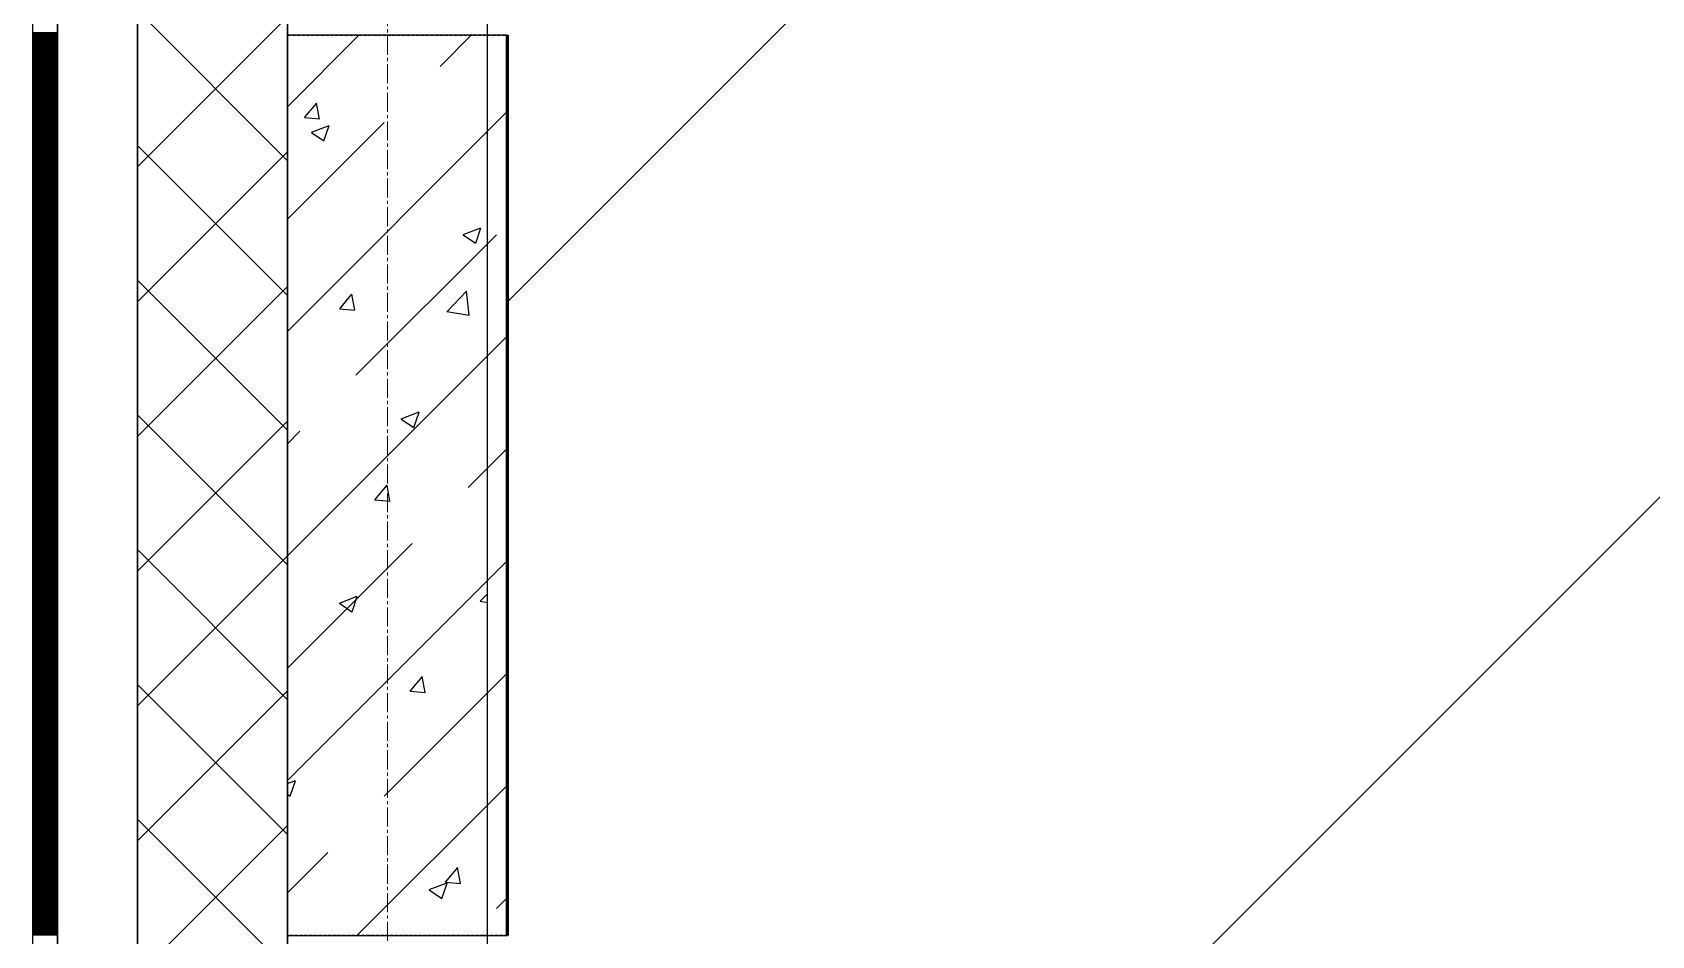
# Model space of a CAD drawing. Header units: millimetres. Extents: x 538266 to 1167394, y 114608 to 637157.
# Drawn here: x 1046079 to 1047697, y 546169 to 547072 of the extents above; entities that cross this region are included whole.
import ezdxf

# ---------------------------------------------------------------- set-up
doc = ezdxf.new("R2010")
doc.units = ezdxf.units.MM
for name, pattern in [('CENTER2', [28.575, 19.05, -3.175, 3.175, -3.175]), ('DASHED', [19.05, 12.7, -6.35]), ('HIDDEN2', [4.7625, 3.175, -1.5875])]:
    doc.linetypes.add(name, pattern=pattern)
for name, color, linetype, lineweight in [('0) шт стен 3 эт', 150, 'Continuous', 60), ('АР_Колонны', 70, 'Continuous', 30), ('АР_Стены ЖБ', 7, 'Continuous', 35), ('АР_Стены ПЕНОблок', 52, 'Continuous', 20), ('АР_Тонкая', 254, 'Continuous', 5), ('АР_Утеплитель', 31, 'Continuous', 0), ('АР_Штриховка', 8, 'Continuous', 0)]:
    doc.layers.add(name, color=color, linetype=linetype, lineweight=lineweight)
doc.layers.add('АР_Делит', color=120, linetype='Continuous', lineweight=0, plot=False)
doc.layers.add('РД_Оси_100', color=7, linetype='Continuous', lineweight=0, true_color=0x525252)
doc.layers.add('ФВ-5', color=7, linetype='Continuous')

# ---------------------------------------------------------------- blocks, each defined once
blk = doc.blocks.new('СОШ_2200_АР_ОСИ_М100_28.05.24')
at = {"layer": 'АР_Делит', "color": 251, "linetype": 'DASHED', "true_color": 0x636466}
blk.add_lwpolyline([(114955, 135155), (114955, -355), (93595.036, -355), (93595.036, 13855), (94145, 13855), (94145, 68320), (66055, 68320), (66055, 13857.73), (83455, 13857.73), (83455, -355), (45245, -355), (45245, 13145), (44695, 13145), (44695, 26755), (45245, 26755), (45245, 68320), (20455, 68320), (20455, 26755), (27955, 26755), (27955, 13145), (-355, 13145), (-355, 100855)], dxfattribs=at)
at = {"layer": 'РД_Оси_100', "color": 251, "linetype": 'CENTER2', "true_color": 0x636466}
blk.add_line((0, -6155), (0, 139938.679), dxfattribs=at)
blk = doc.blocks.new('3_этаж1')
at = {"layer": 'АР_Колонны', "color": 18, "linetype": 'HIDDEN2', "lineweight": 25, "true_color": 0x000000}
for p, q in [((684283.6, 547068.7), (684503.6, 547068.7)), ((684283.6, 546168.7), (684283.6, 547068.7)), ((684503.6, 547068.7), (684503.6, 546168.7)), ((684503.6, 546168.7), (684283.6, 546168.7))]:
    blk.add_line(p, q, dxfattribs=at)
at = {"layer": 'АР_Колонны', "color": 18, "linetype": 'Continuous', "lineweight": 25, "true_color": 0x000000}
for p, q in [((684503.6, 547068.7), (684283.6, 547068.7)), ((684283.6, 547068.7), (684283.6, 546168.7)), ((684503.6, 547068.7), (684283.6, 547068.7)), ((684283.6, 547068.7), (684283.6, 546168.7)), ((684503.6, 546168.7), (684503.6, 547068.7)), ((684503.6, 546168.7), (684503.6, 547068.7)), ((684283.6, 546168.7), (684503.6, 546168.7)), ((684283.6, 546168.7), (684503.6, 546168.7))]:
    blk.add_line(p, q, dxfattribs=at)
at = {"layer": 'АР_Стены ЖБ', "color": 18, "linetype": 'Continuous', "lineweight": 25, "true_color": 0x000000}
for p, q in [((684503.6, 547068.7), (684283.6, 547068.7)), ((684283.6, 547068.7), (684283.6, 546168.7)), ((684503.6, 546168.7), (684503.6, 547068.7)), ((684283.6, 546168.7), (684503.6, 546168.7))]:
    blk.add_line(p, q, dxfattribs=at)
at = {"layer": 'АР_Стены ПЕНОблок', "color": 18, "linetype": 'Continuous', "lineweight": 25, "true_color": 0x000000}
for p, q in [((684283.6, 587568.7), (684283.6, 511368.7)), ((684483.6, 511368.7), (684483.6, 587568.7))]:
    blk.add_line(p, q, dxfattribs=at)
at = {"layer": 'АР_Тонкая', "color": 18, "linetype": 'Continuous', "lineweight": 25, "true_color": 0x000000}
for p, q in [((684028.6, 587568.7), (684028.6, 511368.7)), ((684053.6, 587568.7), (684053.6, 511368.7)), ((684053.6, 511368.7), (684053.6, 587568.7)), ((684133.6, 511368.7), (684133.6, 587568.7))]:
    blk.add_line(p, q, dxfattribs=at)
at = {"layer": 'АР_Утеплитель', "color": 18, "linetype": 'Continuous', "lineweight": 25, "true_color": 0x000000}
for p, q in [((684133.6, 587568.7), (684133.6, 511368.7)), ((684283.6, 511368.7), (684283.6, 587568.7))]:
    blk.add_line(p, q, dxfattribs=at)
at = {"layer": 'АР_Штриховка', "color": 18, "linetype": 'Continuous', "lineweight": 25, "true_color": 0x000000}
for p, q in [((684283.6, 546943.4), (684133.6, 547093.4)), ((684133.6, 546937.1), (684283.6, 547087.1)), ((684028.6, 547071.5), (684053.6, 547071.5)), ((684028.6, 547070.5), (684053.6, 547070.5)), ((684028.6, 547069.5), (684053.6, 547069.5)), ((684028.6, 547068.5), (684053.6, 547068.5)), ((684028.6, 547067.5), (684053.6, 547067.5)), ((684028.6, 547066.5), (684053.6, 547066.5)), ((684028.6, 547065.5), (684053.6, 547065.5)), ((684028.6, 547064.5), (684053.6, 547064.5)), ((684028.6, 547063.5), (684053.6, 547063.5)), ((684028.6, 547062.5), (684053.6, 547062.5)), ((684028.6, 547061.5), (684053.6, 547061.5)), ((684028.6, 547060.5), (684053.6, 547060.5)), ((684283.6, 546997.3), (684355, 547068.7)), ((684436.2, 547037.7), (684467.3, 547068.7)), ((684028.6, 547059.5), (684053.6, 547059.5)), ((684028.6, 547058.5), (684053.6, 547058.5)), ((684028.6, 547057.5), (684053.6, 547057.5)), ((684028.6, 547056.5), (684053.6, 547056.5)), ((684028.6, 547055.5), (684053.6, 547055.5)), ((684028.6, 547054.5), (684053.6, 547054.5)), ((684028.6, 547053.5), (684053.6, 547053.5)), ((684028.6, 547052.5), (684053.6, 547052.5)), ((684028.6, 547051.5), (684053.6, 547051.5)), ((684028.6, 547050.5), (684053.6, 547050.5)), ((684028.6, 547049.5), (684053.6, 547049.5)), ((684028.6, 547048.5), (684053.6, 547048.5)), ((684028.6, 547047.5), (684053.6, 547047.5)), ((684028.6, 547046.5), (684053.6, 547046.5)), ((684028.6, 547045.5), (684053.6, 547045.5)), ((684028.6, 547044.5), (684053.6, 547044.5)), ((684028.6, 547043.5), (684053.6, 547043.5)), ((684028.6, 547042.5), (684053.6, 547042.5)), ((684028.6, 547041.5), (684053.6, 547041.5)), ((684028.6, 547040.5), (684053.6, 547040.5)), ((684028.6, 547039.5), (684053.6, 547039.5)), ((684028.6, 547038.5), (684053.6, 547038.5)), ((684028.6, 547037.5), (684053.6, 547037.5)), ((684028.6, 547036.5), (684053.6, 547036.5)), ((684028.6, 547035.5), (684053.6, 547035.5)), ((684028.6, 547034.5), (684053.6, 547034.5)), ((684028.6, 547033.5), (684053.6, 547033.5)), ((684028.6, 547032.5), (684053.6, 547032.5)), ((684028.6, 547031.5), (684053.6, 547031.5)), ((684028.6, 547030.5), (684053.6, 547030.5)), ((684028.6, 547029.5), (684053.6, 547029.5)), ((684028.6, 547028.5), (684053.6, 547028.5)), ((684028.6, 547027.5), (684053.6, 547027.5)), ((684028.6, 547026.5), (684053.6, 547026.5)), ((684028.6, 547025.5), (684053.6, 547025.5)), ((684028.6, 547024.5), (684053.6, 547024.5)), ((684028.6, 547023.5), (684053.6, 547023.5)), ((684028.6, 547022.5), (684053.6, 547022.5)), ((684028.6, 547021.5), (684053.6, 547021.5)), ((684028.6, 547020.5), (684053.6, 547020.5)), ((684028.6, 547019.5), (684053.6, 547019.5)), ((684028.6, 547018.5), (684053.6, 547018.5)), ((684028.6, 547017.5), (684053.6, 547017.5)), ((684028.6, 547016.5), (684053.6, 547016.5)), ((684028.6, 547015.5), (684053.6, 547015.5)), ((684028.6, 547014.5), (684053.6, 547014.5)), ((684028.6, 547013.5), (684053.6, 547013.5)), ((684028.6, 547012.5), (684053.6, 547012.5)), ((684028.6, 547011.5), (684053.6, 547011.5)), ((684028.6, 547010.5), (684053.6, 547010.5)), ((684028.6, 547009.5), (684053.6, 547009.5)), ((684028.6, 547008.5), (684053.6, 547008.5)), ((684028.6, 547007.5), (684053.6, 547007.5)), ((684028.6, 547006.5), (684053.6, 547006.5)), ((684028.6, 547005.5), (684053.6, 547005.5)), ((684028.6, 547004.5), (684053.6, 547004.5)), ((684028.6, 547003.5), (684053.6, 547003.5)), ((684028.6, 547002.5), (684053.6, 547002.5)), ((684028.6, 547001.5), (684053.6, 547001.5)), ((684028.6, 547000.5), (684053.6, 547000.5)), ((684028.6, 546999.5), (684053.6, 546999.5)), ((684028.6, 546998.5), (684053.6, 546998.5)), ((684028.6, 546997.5), (684053.6, 546997.5)), ((684028.6, 546996.5), (684053.6, 546996.5)), ((684300.5, 546986.4), (684312.8, 547001)), ((684315.5, 546985), (684312.6, 547001)), ((684028.6, 546995.5), (684053.6, 546995.5)), ((684028.6, 546994.5), (684053.6, 546994.5)), ((684028.6, 546993.5), (684053.6, 546993.5)), ((684028.6, 546992.5), (684053.6, 546992.5)), ((684028.6, 546991.5), (684053.6, 546991.5)), ((684028.6, 546990.5), (684053.6, 546990.5)), ((684028.6, 546989.5), (684053.6, 546989.5)), ((684028.6, 546988.5), (684053.6, 546988.5)), ((684028.6, 546987.5), (684053.6, 546987.5)), ((684028.6, 546986.5), (684053.6, 546986.5)), ((684028.6, 546985.5), (684053.6, 546985.5)), ((684028.6, 546984.5), (684053.6, 546984.5)), ((684028.6, 546983.5), (684053.6, 546983.5)), ((684028.6, 546982.5), (684053.6, 546982.5)), ((684028.6, 546981.5), (684053.6, 546981.5)), ((684028.6, 546980.5), (684053.6, 546980.5)), ((684028.6, 546979.5), (684053.6, 546979.5)), ((684283.6, 546772.8), (684503.6, 546992.8)), ((684283.6, 546885), (684380.1, 546981.5)), ((684300.5, 546986.4), (684315.7, 546985.1)), ((684028.6, 546978.5), (684053.6, 546978.5)), ((684028.6, 546977.5), (684053.6, 546977.5)), ((684028.6, 546976.5), (684053.6, 546976.5)), ((684028.6, 546975.5), (684053.6, 546975.5)), ((684028.6, 546974.5), (684053.6, 546974.5)), ((684028.6, 546973.5), (684053.6, 546973.5)), ((684028.6, 546972.5), (684053.6, 546972.5)), ((684028.6, 546971.5), (684053.6, 546971.5)), ((684028.6, 546970.5), (684053.6, 546970.5)), ((684028.6, 546969.5), (684053.6, 546969.5)), ((684028.6, 546968.5), (684053.6, 546968.5)), ((684028.6, 546967.5), (684053.6, 546967.5)), ((684028.6, 546966.5), (684053.6, 546966.5)), ((684028.6, 546965.5), (684053.6, 546965.5)), ((684028.6, 546964.5), (684053.6, 546964.5)), ((684028.6, 546963.5), (684053.6, 546963.5)), ((684307.5, 546971.6), (684320.1, 546963.1)), ((684307.6, 546971.8), (684325.4, 546978.6)), ((684320.1, 546963.1), (684325.3, 546978.4)), ((684482.7, 546970.5), (684483.6, 546971.5)), ((684482.7, 546970.5), (684483.6, 546970.4)), ((684028.6, 546962.5), (684053.6, 546962.5)), ((684028.6, 546961.5), (684053.6, 546961.5)), ((684028.6, 546960.5), (684053.6, 546960.5)), ((684028.6, 546959.5), (684053.6, 546959.5)), ((684028.6, 546958.5), (684053.6, 546958.5)), ((684028.6, 546957.5), (684053.6, 546957.5)), ((684028.6, 546956.5), (684053.6, 546956.5)), ((684028.6, 546955.5), (684053.6, 546955.5)), ((684028.6, 546954.5), (684053.6, 546954.5)), ((684028.6, 546953.5), (684053.6, 546953.5)), ((684028.6, 546952.5), (684053.6, 546952.5)), ((684028.6, 546951.5), (684053.6, 546951.5)), ((684028.6, 546950.5), (684053.6, 546950.5)), ((684028.6, 546949.5), (684053.6, 546949.5)), ((684028.6, 546948.5), (684053.6, 546948.5)), ((684028.6, 546947.5), (684053.6, 546947.5)), ((684283.6, 546808.7), (684133.6, 546958.7)), ((684133.6, 546802.4), (684283.6, 546952.4)), ((684028.6, 546946.5), (684053.6, 546946.5)), ((684028.6, 546945.5), (684053.6, 546945.5)), ((684028.6, 546944.5), (684053.6, 546944.5)), ((684028.6, 546943.5), (684053.6, 546943.5)), ((684028.6, 546942.5), (684053.6, 546942.5)), ((684028.6, 546941.5), (684053.6, 546941.5)), ((684028.6, 546940.5), (684053.6, 546940.5)), ((684028.6, 546939.5), (684053.6, 546939.5)), ((684028.6, 546938.5), (684053.6, 546938.5)), ((684028.6, 546937.5), (684053.6, 546937.5)), ((684028.6, 546936.5), (684053.6, 546936.5)), ((684028.6, 546935.5), (684053.6, 546935.5)), ((684028.6, 546934.5), (684053.6, 546934.5)), ((684028.6, 546933.5), (684053.6, 546933.5)), ((684028.6, 546932.5), (684053.6, 546932.5)), ((684028.6, 546931.5), (684053.6, 546931.5)), ((684028.6, 546930.5), (684053.6, 546930.5)), ((684028.6, 546929.5), (684053.6, 546929.5)), ((684028.6, 546928.5), (684053.6, 546928.5)), ((684028.6, 546927.5), (684053.6, 546927.5)), ((684028.6, 546926.5), (684053.6, 546926.5)), ((684028.6, 546925.5), (684053.6, 546925.5)), ((684028.6, 546924.5), (684053.6, 546924.5)), ((684028.6, 546923.5), (684053.6, 546923.5)), ((684028.6, 546922.5), (684053.6, 546922.5)), ((684028.6, 546921.5), (684053.6, 546921.5)), ((684028.6, 546920.5), (684053.6, 546920.5)), ((684028.6, 546919.5), (684053.6, 546919.5)), ((684028.6, 546918.5), (684053.6, 546918.5)), ((684028.6, 546917.5), (684053.6, 546917.5)), ((684028.6, 546916.5), (684053.6, 546916.5)), ((684028.6, 546915.5), (684053.6, 546915.5)), ((684028.6, 546914.5), (684053.6, 546914.5)), ((684028.6, 546913.5), (684053.6, 546913.5)), ((684028.6, 546912.5), (684053.6, 546912.5)), ((684028.6, 546911.5), (684053.6, 546911.5)), ((684028.6, 546910.5), (684053.6, 546910.5)), ((684028.6, 546909.5), (684053.6, 546909.5)), ((684028.6, 546908.5), (684053.6, 546908.5)), ((684028.6, 546907.5), (684053.6, 546907.5)), ((684028.6, 546906.5), (684053.6, 546906.5)), ((684028.6, 546905.5), (684053.6, 546905.5)), ((684028.6, 546904.5), (684053.6, 546904.5)), ((684028.6, 546903.5), (684053.6, 546903.5)), ((684028.6, 546902.5), (684053.6, 546902.5)), ((684028.6, 546901.5), (684053.6, 546901.5)), ((684028.6, 546900.5), (684053.6, 546900.5)), ((684028.6, 546899.5), (684053.6, 546899.5)), ((684028.6, 546898.5), (684053.6, 546898.5)), ((684028.6, 546897.5), (684053.6, 546897.5)), ((684028.6, 546896.5), (684053.6, 546896.5)), ((684028.6, 546895.5), (684053.6, 546895.5)), ((684028.6, 546894.5), (684053.6, 546894.5)), ((684028.6, 546893.5), (684053.6, 546893.5)), ((684028.6, 546892.5), (684053.6, 546892.5)), ((684028.6, 546891.5), (684053.6, 546891.5)), ((684028.6, 546890.5), (684053.6, 546890.5)), ((684028.6, 546889.5), (684053.6, 546889.5)), ((684028.6, 546888.5), (684053.6, 546888.5)), ((684028.6, 546887.5), (684053.6, 546887.5)), ((684028.6, 546886.5), (684053.6, 546886.5)), ((684028.6, 546885.5), (684053.6, 546885.5)), ((684028.6, 546884.5), (684053.6, 546884.5)), ((684028.6, 546883.5), (684053.6, 546883.5)), ((684028.6, 546882.5), (684053.6, 546882.5)), ((684028.6, 546881.5), (684053.6, 546881.5)), ((684028.6, 546880.5), (684053.6, 546880.5)), ((684028.6, 546879.5), (684053.6, 546879.5)), ((684028.6, 546878.5), (684053.6, 546878.5)), ((684028.6, 546877.5), (684053.6, 546877.5)), ((684028.6, 546876.5), (684053.6, 546876.5)), ((684028.6, 546875.5), (684053.6, 546875.5)), ((684028.6, 546874.5), (684053.6, 546874.5)), ((684028.6, 546873.5), (684053.6, 546873.5)), ((684028.6, 546872.5), (684053.6, 546872.5)), ((684028.6, 546871.5), (684053.6, 546871.5)), ((684028.6, 546870.5), (684053.6, 546870.5)), ((684028.6, 546869.5), (684053.6, 546869.5)), ((684028.6, 546868.5), (684053.6, 546868.5)), ((684028.6, 546867.5), (684053.6, 546867.5)), ((684028.6, 546866.5), (684053.6, 546866.5)), ((684352, 546729), (684492.4, 546869.3)), ((684459.1, 546869.3), (684471.7, 546860.8)), ((684459.2, 546869.5), (684477, 546876.4)), ((684471.8, 546860.8), (684476.9, 546876.2)), ((684028.6, 546865.5), (684053.6, 546865.5)), ((684028.6, 546864.5), (684053.6, 546864.5)), ((684028.6, 546863.5), (684053.6, 546863.5)), ((684028.6, 546862.5), (684053.6, 546862.5)), ((684028.6, 546861.5), (684053.6, 546861.5)), ((684028.6, 546860.5), (684053.6, 546860.5)), ((684028.6, 546859.5), (684053.6, 546859.5)), ((684028.6, 546858.5), (684053.6, 546858.5)), ((684028.6, 546857.5), (684053.6, 546857.5)), ((684028.6, 546856.5), (684053.6, 546856.5)), ((684028.6, 546855.5), (684053.6, 546855.5)), ((684028.6, 546854.5), (684053.6, 546854.5)), ((684028.6, 546853.5), (684053.6, 546853.5)), ((684028.6, 546852.5), (684053.6, 546852.5)), ((684028.6, 546851.5), (684053.6, 546851.5)), ((684028.6, 546850.5), (684053.6, 546850.5)), ((684028.6, 546849.5), (684053.6, 546849.5)), ((684028.6, 546848.5), (684053.6, 546848.5)), ((684028.6, 546847.5), (684053.6, 546847.5)), ((684028.6, 546846.5), (684053.6, 546846.5)), ((684028.6, 546845.5), (684053.6, 546845.5)), ((684028.6, 546844.5), (684053.6, 546844.5)), ((684028.6, 546843.5), (684053.6, 546843.5)), ((684028.6, 546842.5), (684053.6, 546842.5)), ((684028.6, 546841.5), (684053.6, 546841.5)), ((684028.6, 546840.5), (684053.6, 546840.5)), ((684028.6, 546839.5), (684053.6, 546839.5)), ((684028.6, 546838.5), (684053.6, 546838.5)), ((684028.6, 546837.5), (684053.6, 546837.5)), ((684028.6, 546836.5), (684053.6, 546836.5)), ((684028.6, 546835.5), (684053.6, 546835.5)), ((684028.6, 546834.5), (684053.6, 546834.5)), ((684028.6, 546833.5), (684053.6, 546833.5)), ((684028.6, 546832.5), (684053.6, 546832.5)), ((684028.6, 546831.5), (684053.6, 546831.5)), ((684028.6, 546830.5), (684053.6, 546830.5)), ((684028.6, 546829.5), (684053.6, 546829.5)), ((684028.6, 546828.5), (684053.6, 546828.5)), ((684028.6, 546827.5), (684053.6, 546827.5)), ((684028.6, 546826.5), (684053.6, 546826.5)), ((684028.6, 546825.5), (684053.6, 546825.5)), ((684028.6, 546824.5), (684053.6, 546824.5)), ((684028.6, 546823.5), (684053.6, 546823.5)), ((684028.6, 546822.5), (684053.6, 546822.5)), ((684028.6, 546821.5), (684053.6, 546821.5)), ((684028.6, 546820.5), (684053.6, 546820.5)), ((684028.6, 546819.5), (684053.6, 546819.5)), ((684028.6, 546818.5), (684053.6, 546818.5)), ((684028.6, 546817.5), (684053.6, 546817.5)), ((684283.6, 546674), (684133.6, 546824)), ((684133.6, 546667.7), (684283.6, 546817.7)), ((684028.6, 546816.5), (684053.6, 546816.5)), ((684028.6, 546815.5), (684053.6, 546815.5)), ((684028.6, 546814.5), (684053.6, 546814.5)), ((684028.6, 546813.5), (684053.6, 546813.5)), ((684028.6, 546812.5), (684053.6, 546812.5)), ((684028.6, 546811.5), (684053.6, 546811.5)), ((684028.6, 546810.5), (684053.6, 546810.5)), ((684028.6, 546809.5), (684053.6, 546809.5)), ((684028.6, 546808.5), (684053.6, 546808.5)), ((684028.6, 546807.5), (684053.6, 546807.5)), ((684028.6, 546806.5), (684053.6, 546806.5)), ((684028.6, 546805.5), (684053.6, 546805.5)), ((684028.6, 546804.5), (684053.6, 546804.5)), ((684028.6, 546803.5), (684053.6, 546803.5)), ((684028.6, 546802.5), (684053.6, 546802.5)), ((684028.6, 546801.5), (684053.6, 546801.5)), ((684335.8, 546795.4), (684348, 546810)), ((684350.8, 546794), (684347.9, 546809.9)), ((684442.8, 546792.4), (684462.6, 546813)), ((684465.3, 546788.9), (684462.5, 546813)), ((684028.6, 546800.5), (684053.6, 546800.5)), ((684028.6, 546799.5), (684053.6, 546799.5)), ((684028.6, 546798.5), (684053.6, 546798.5)), ((684028.6, 546797.5), (684053.6, 546797.5)), ((684028.6, 546796.5), (684053.6, 546796.5)), ((684028.6, 546795.5), (684053.6, 546795.5)), ((684028.6, 546794.5), (684053.6, 546794.5)), ((684028.6, 546793.5), (684053.6, 546793.5)), ((684028.6, 546792.5), (684053.6, 546792.5)), ((684028.6, 546791.5), (684053.6, 546791.5)), ((684028.6, 546790.5), (684053.6, 546790.5)), ((684028.6, 546789.5), (684053.6, 546789.5)), ((684028.6, 546788.5), (684053.6, 546788.5)), ((684028.6, 546787.5), (684053.6, 546787.5)), ((684028.6, 546786.5), (684053.6, 546786.5)), ((684028.6, 546785.5), (684053.6, 546785.5)), ((684335.8, 546795.3), (684351, 546794)), ((684442.8, 546792.5), (684465.3, 546789)), ((684028.6, 546784.5), (684053.6, 546784.5)), ((684028.6, 546783.5), (684053.6, 546783.5)), ((684028.6, 546782.5), (684053.6, 546782.5)), ((684028.6, 546781.5), (684053.6, 546781.5)), ((684028.6, 546780.5), (684053.6, 546780.5)), ((684028.6, 546779.5), (684053.6, 546779.5)), ((684028.6, 546778.5), (684053.6, 546778.5)), ((684028.6, 546777.5), (684053.6, 546777.5)), ((684028.6, 546776.5), (684053.6, 546776.5)), ((684028.6, 546775.5), (684053.6, 546775.5)), ((684028.6, 546774.5), (684053.6, 546774.5)), ((684028.6, 546773.5), (684053.6, 546773.5)), ((684028.6, 546772.5), (684053.6, 546772.5)), ((684028.6, 546771.5), (684053.6, 546771.5)), ((684028.6, 546770.5), (684053.6, 546770.5)), ((684028.6, 546769.5), (684053.6, 546769.5)), ((684028.6, 546768.5), (684053.6, 546768.5)), ((684028.6, 546767.5), (684053.6, 546767.5)), ((684028.6, 546766.5), (684053.6, 546766.5)), ((684028.6, 546765.5), (684053.6, 546765.5)), ((684028.6, 546764.5), (684053.6, 546764.5)), ((684028.6, 546763.5), (684053.6, 546763.5)), ((684028.6, 546762.5), (684053.6, 546762.5)), ((684028.6, 546761.5), (684053.6, 546761.5)), ((684028.6, 546760.5), (684053.6, 546760.5)), ((684028.6, 546759.5), (684053.6, 546759.5)), ((684028.6, 546758.5), (684053.6, 546758.5)), ((684028.6, 546757.5), (684053.6, 546757.5)), ((684028.6, 546756.5), (684053.6, 546756.5)), ((684028.6, 546755.5), (684053.6, 546755.5)), ((684028.6, 546754.5), (684053.6, 546754.5)), ((684028.6, 546753.5), (684053.6, 546753.5)), ((684283.6, 546548.3), (684503.6, 546768.3)), ((684028.6, 546752.5), (684053.6, 546752.5)), ((684028.6, 546751.5), (684053.6, 546751.5)), ((684028.6, 546750.5), (684053.6, 546750.5)), ((684028.6, 546749.5), (684053.6, 546749.5)), ((684028.6, 546748.5), (684053.6, 546748.5)), ((684028.6, 546747.5), (684053.6, 546747.5)), ((684028.6, 546746.5), (684053.6, 546746.5)), ((684028.6, 546745.5), (684053.6, 546745.5)), ((684028.6, 546744.5), (684053.6, 546744.5)), ((684028.6, 546743.5), (684053.6, 546743.5)), ((684028.6, 546742.5), (684053.6, 546742.5)), ((684028.6, 546741.5), (684053.6, 546741.5)), ((684028.6, 546740.5), (684053.6, 546740.5)), ((684028.6, 546739.5), (684053.6, 546739.5)), ((684028.6, 546738.5), (684053.6, 546738.5)), ((684028.6, 546737.5), (684053.6, 546737.5)), ((684028.6, 546736.5), (684053.6, 546736.5)), ((684028.6, 546735.5), (684053.6, 546735.5)), ((684028.6, 546734.5), (684053.6, 546734.5)), ((684028.6, 546733.5), (684053.6, 546733.5)), ((684028.6, 546732.5), (684053.6, 546732.5)), ((684028.6, 546731.5), (684053.6, 546731.5)), ((684028.6, 546730.5), (684053.6, 546730.5)), ((684028.6, 546729.5), (684053.6, 546729.5)), ((684028.6, 546728.5), (684053.6, 546728.5)), ((684028.6, 546727.5), (684053.6, 546727.5)), ((684028.6, 546726.5), (684053.6, 546726.5)), ((684028.6, 546725.5), (684053.6, 546725.5)), ((684028.6, 546724.5), (684053.6, 546724.5)), ((684028.6, 546723.5), (684053.6, 546723.5)), ((684028.6, 546722.5), (684053.6, 546722.5)), ((684028.6, 546721.5), (684053.6, 546721.5)), ((684028.6, 546720.5), (684053.6, 546720.5)), ((684028.6, 546719.5), (684053.6, 546719.5)), ((684028.6, 546718.5), (684053.6, 546718.5)), ((684028.6, 546717.5), (684053.6, 546717.5)), ((684028.6, 546716.5), (684053.6, 546716.5)), ((684028.6, 546715.5), (684053.6, 546715.5)), ((684028.6, 546714.5), (684053.6, 546714.5)), ((684028.6, 546713.5), (684053.6, 546713.5)), ((684028.6, 546712.5), (684053.6, 546712.5)), ((684028.6, 546711.5), (684053.6, 546711.5)), ((684028.6, 546710.5), (684053.6, 546710.5)), ((684028.6, 546709.5), (684053.6, 546709.5)), ((684028.6, 546708.5), (684053.6, 546708.5)), ((684028.6, 546707.5), (684053.6, 546707.5)), ((684028.6, 546706.5), (684053.6, 546706.5)), ((684028.6, 546705.5), (684053.6, 546705.5)), ((684028.6, 546704.5), (684053.6, 546704.5)), ((684028.6, 546703.5), (684053.6, 546703.5)), ((684028.6, 546702.5), (684053.6, 546702.5)), ((684028.6, 546701.5), (684053.6, 546701.5)), ((684028.6, 546700.5), (684053.6, 546700.5)), ((684028.6, 546699.5), (684053.6, 546699.5)), ((684028.6, 546698.5), (684053.6, 546698.5)), ((684028.6, 546697.5), (684053.6, 546697.5)), ((684028.6, 546696.5), (684053.6, 546696.5)), ((684028.6, 546695.5), (684053.6, 546695.5)), ((684028.6, 546694.5), (684053.6, 546694.5)), ((684028.6, 546693.5), (684053.6, 546693.5)), ((684028.6, 546692.5), (684053.6, 546692.5)), ((684028.6, 546691.5), (684053.6, 546691.5)), ((684028.6, 546690.5), (684053.6, 546690.5)), ((684028.6, 546689.5), (684053.6, 546689.5)), ((684028.6, 546688.5), (684053.6, 546688.5)), ((684283.6, 546539.3), (684133.6, 546689.3)), ((684397.4, 546685.3), (684415.2, 546692.2)), ((684410, 546676.6), (684415.1, 546692)), ((684028.6, 546687.5), (684053.6, 546687.5)), ((684028.6, 546686.5), (684053.6, 546686.5)), ((684028.6, 546685.5), (684053.6, 546685.5)), ((684028.6, 546684.5), (684053.6, 546684.5)), ((684028.6, 546683.5), (684053.6, 546683.5)), ((684028.6, 546682.5), (684053.6, 546682.5)), ((684028.6, 546681.5), (684053.6, 546681.5)), ((684028.6, 546680.5), (684053.6, 546680.5)), ((684028.6, 546679.5), (684053.6, 546679.5)), ((684028.6, 546678.5), (684053.6, 546678.5)), ((684028.6, 546677.5), (684053.6, 546677.5)), ((684028.6, 546676.5), (684053.6, 546676.5)), ((684028.6, 546675.5), (684053.6, 546675.5)), ((684028.6, 546674.5), (684053.6, 546674.5)), ((684028.6, 546673.5), (684053.6, 546673.5)), ((684028.6, 546672.5), (684053.6, 546672.5)), ((684133.6, 546533), (684283.6, 546683)), ((684283.6, 546660.5), (684295.9, 546672.9)), ((684397.3, 546685.1), (684409.9, 546676.6)), ((684028.6, 546671.5), (684053.6, 546671.5)), ((684028.6, 546670.5), (684053.6, 546670.5)), ((684028.6, 546669.5), (684053.6, 546669.5)), ((684028.6, 546668.5), (684053.6, 546668.5)), ((684028.6, 546667.5), (684053.6, 546667.5)), ((684028.6, 546666.5), (684053.6, 546666.5)), ((684028.6, 546665.5), (684053.6, 546665.5)), ((684028.6, 546664.5), (684053.6, 546664.5)), ((684028.6, 546663.5), (684053.6, 546663.5)), ((684028.6, 546662.5), (684053.6, 546662.5)), ((684028.6, 546661.5), (684053.6, 546661.5)), ((684028.6, 546660.5), (684053.6, 546660.5)), ((684028.6, 546659.5), (684053.6, 546659.5)), ((684028.6, 546658.5), (684053.6, 546658.5)), ((684028.6, 546657.5), (684053.6, 546657.5)), ((684028.6, 546656.5), (684053.6, 546656.5)), ((684464.3, 546616.7), (684503.6, 546656)), ((684028.6, 546655.5), (684053.6, 546655.5)), ((684028.6, 546654.5), (684053.6, 546654.5)), ((684028.6, 546653.5), (684053.6, 546653.5)), ((684028.6, 546652.5), (684053.6, 546652.5)), ((684028.6, 546651.5), (684053.6, 546651.5)), ((684028.6, 546650.5), (684053.6, 546650.5)), ((684028.6, 546649.5), (684053.6, 546649.5)), ((684028.6, 546648.5), (684053.6, 546648.5)), ((684028.6, 546647.5), (684053.6, 546647.5)), ((684028.6, 546646.5), (684053.6, 546646.5)), ((684028.6, 546645.5), (684053.6, 546645.5)), ((684028.6, 546644.5), (684053.6, 546644.5)), ((684028.6, 546643.5), (684053.6, 546643.5)), ((684028.6, 546642.5), (684053.6, 546642.5)), ((684028.6, 546641.5), (684053.6, 546641.5)), ((684028.6, 546640.5), (684053.6, 546640.5)), ((684028.6, 546639.5), (684053.6, 546639.5)), ((684028.6, 546638.5), (684053.6, 546638.5)), ((684028.6, 546637.5), (684053.6, 546637.5)), ((684028.6, 546636.5), (684053.6, 546636.5)), ((684028.6, 546635.5), (684053.6, 546635.5)), ((684028.6, 546634.5), (684053.6, 546634.5)), ((684028.6, 546633.5), (684053.6, 546633.5)), ((684028.6, 546632.5), (684053.6, 546632.5)), ((684028.6, 546631.5), (684053.6, 546631.5)), ((684028.6, 546630.5), (684053.6, 546630.5)), ((684028.6, 546629.5), (684053.6, 546629.5)), ((684028.6, 546628.5), (684053.6, 546628.5)), ((684028.6, 546627.5), (684053.6, 546627.5)), ((684028.6, 546626.5), (684053.6, 546626.5)), ((684028.6, 546625.5), (684053.6, 546625.5)), ((684028.6, 546624.5), (684053.6, 546624.5)), ((684028.6, 546623.5), (684053.6, 546623.5)), ((684028.6, 546622.5), (684053.6, 546622.5)), ((684028.6, 546621.5), (684053.6, 546621.5)), ((684028.6, 546620.5), (684053.6, 546620.5)), ((684028.6, 546619.5), (684053.6, 546619.5)), ((684028.6, 546618.5), (684053.6, 546618.5)), ((684028.6, 546617.5), (684053.6, 546617.5)), ((684028.6, 546616.5), (684053.6, 546616.5)), ((684028.6, 546615.5), (684053.6, 546615.5)), ((684028.6, 546614.5), (684053.6, 546614.5)), ((684028.6, 546613.5), (684053.6, 546613.5)), ((684028.6, 546612.5), (684053.6, 546612.5)), ((684028.6, 546611.5), (684053.6, 546611.5)), ((684028.6, 546610.5), (684053.6, 546610.5)), ((684028.6, 546609.5), (684053.6, 546609.5)), ((684028.6, 546608.5), (684053.6, 546608.5)), ((684028.6, 546607.5), (684053.6, 546607.5)), ((684371, 546604.3), (684383.3, 546618.9)), ((684386, 546602.9), (684383.1, 546618.9)), ((684028.6, 546606.5), (684053.6, 546606.5)), ((684028.6, 546605.5), (684053.6, 546605.5)), ((684028.6, 546604.5), (684053.6, 546604.5)), ((684028.6, 546603.5), (684053.6, 546603.5)), ((684028.6, 546602.5), (684053.6, 546602.5)), ((684028.6, 546601.5), (684053.6, 546601.5)), ((684028.6, 546600.5), (684053.6, 546600.5)), ((684028.6, 546599.5), (684053.6, 546599.5)), ((684028.6, 546598.5), (684053.6, 546598.5)), ((684028.6, 546597.5), (684053.6, 546597.5)), ((684028.6, 546596.5), (684053.6, 546596.5)), ((684028.6, 546595.5), (684053.6, 546595.5)), ((684028.6, 546594.5), (684053.6, 546594.5)), ((684028.6, 546593.5), (684053.6, 546593.5)), ((684028.6, 546592.5), (684053.6, 546592.5)), ((684028.6, 546591.5), (684053.6, 546591.5)), ((684371, 546604.3), (684386.2, 546603)), ((684028.6, 546590.5), (684053.6, 546590.5)), ((684028.6, 546589.5), (684053.6, 546589.5)), ((684028.6, 546588.5), (684053.6, 546588.5)), ((684028.6, 546587.5), (684053.6, 546587.5)), ((684028.6, 546586.5), (684053.6, 546586.5)), ((684028.6, 546585.5), (684053.6, 546585.5)), ((684028.6, 546584.5), (684053.6, 546584.5)), ((684028.6, 546583.5), (684053.6, 546583.5)), ((684028.6, 546582.5), (684053.6, 546582.5)), ((684028.6, 546581.5), (684053.6, 546581.5)), ((684028.6, 546580.5), (684053.6, 546580.5)), ((684028.6, 546579.5), (684053.6, 546579.5)), ((684028.6, 546578.5), (684053.6, 546578.5)), ((684028.6, 546577.5), (684053.6, 546577.5)), ((684028.6, 546576.5), (684053.6, 546576.5)), ((684028.6, 546575.5), (684053.6, 546575.5)), ((684028.6, 546574.5), (684053.6, 546574.5)), ((684028.6, 546573.5), (684053.6, 546573.5)), ((684028.6, 546572.5), (684053.6, 546572.5)), ((684028.6, 546571.5), (684053.6, 546571.5)), ((684028.6, 546570.5), (684053.6, 546570.5)), ((684028.6, 546569.5), (684053.6, 546569.5)), ((684028.6, 546568.5), (684053.6, 546568.5)), ((684028.6, 546567.5), (684053.6, 546567.5)), ((684028.6, 546566.5), (684053.6, 546566.5)), ((684028.6, 546565.5), (684053.6, 546565.5)), ((684028.6, 546564.5), (684053.6, 546564.5)), ((684028.6, 546563.5), (684053.6, 546563.5)), ((684028.6, 546562.5), (684053.6, 546562.5)), ((684028.6, 546561.5), (684053.6, 546561.5)), ((684028.6, 546560.5), (684053.6, 546560.5)), ((684028.6, 546559.5), (684053.6, 546559.5)), ((684028.6, 546558.5), (684053.6, 546558.5)), ((684283.6, 546436), (684408.2, 546560.6)), ((684028.6, 546557.5), (684053.6, 546557.5)), ((684028.6, 546556.5), (684053.6, 546556.5)), ((684028.6, 546555.5), (684053.6, 546555.5)), ((684028.6, 546554.5), (684053.6, 546554.5)), ((684028.6, 546553.5), (684053.6, 546553.5)), ((684028.6, 546552.5), (684053.6, 546552.5)), ((684028.6, 546551.5), (684053.6, 546551.5)), ((684028.6, 546550.5), (684053.6, 546550.5)), ((684028.6, 546549.5), (684053.6, 546549.5)), ((684028.6, 546548.5), (684053.6, 546548.5)), ((684028.6, 546547.5), (684053.6, 546547.5)), ((684028.6, 546546.5), (684053.6, 546546.5)), ((684028.6, 546545.5), (684053.6, 546545.5)), ((684028.6, 546544.5), (684053.6, 546544.5)), ((684028.6, 546543.5), (684053.6, 546543.5)), ((684028.6, 546542.5), (684053.6, 546542.5)), ((684283.6, 546404.6), (684133.6, 546554.6)), ((684133.6, 546398.3), (684283.6, 546548.3)), ((684283.6, 546323.8), (684503.6, 546543.8)), ((684028.6, 546541.5), (684053.6, 546541.5)), ((684028.6, 546540.5), (684053.6, 546540.5)), ((684028.6, 546539.5), (684053.6, 546539.5)), ((684028.6, 546538.5), (684053.6, 546538.5)), ((684028.6, 546537.5), (684053.6, 546537.5)), ((684028.6, 546536.5), (684053.6, 546536.5)), ((684028.6, 546535.5), (684053.6, 546535.5)), ((684028.6, 546534.5), (684053.6, 546534.5)), ((684028.6, 546533.5), (684053.6, 546533.5)), ((684028.6, 546532.5), (684053.6, 546532.5)), ((684028.6, 546531.5), (684053.6, 546531.5)), ((684028.6, 546530.5), (684053.6, 546530.5)), ((684028.6, 546529.5), (684053.6, 546529.5)), ((684028.6, 546528.5), (684053.6, 546528.5)), ((684028.6, 546527.5), (684053.6, 546527.5)), ((684028.6, 546526.5), (684053.6, 546526.5)), ((684028.6, 546525.5), (684053.6, 546525.5)), ((684028.6, 546524.5), (684053.6, 546524.5)), ((684028.6, 546523.5), (684053.6, 546523.5)), ((684028.6, 546522.5), (684053.6, 546522.5)), ((684028.6, 546521.5), (684053.6, 546521.5)), ((684028.6, 546520.5), (684053.6, 546520.5)), ((684028.6, 546519.5), (684053.6, 546519.5)), ((684028.6, 546518.5), (684053.6, 546518.5)), ((684028.6, 546517.5), (684053.6, 546517.5)), ((684028.6, 546516.5), (684053.6, 546516.5)), ((684028.6, 546515.5), (684053.6, 546515.5)), ((684028.6, 546514.5), (684053.6, 546514.5)), ((684028.6, 546513.5), (684053.6, 546513.5)), ((684028.6, 546512.5), (684053.6, 546512.5)), ((684028.6, 546511.5), (684053.6, 546511.5)), ((684028.6, 546510.5), (684053.6, 546510.5)), ((684476.4, 546503), (684483.6, 546510.4)), ((684028.6, 546509.5), (684053.6, 546509.5)), ((684028.6, 546508.5), (684053.6, 546508.5)), ((684028.6, 546507.5), (684053.6, 546507.5)), ((684028.6, 546506.5), (684053.6, 546506.5)), ((684028.6, 546505.5), (684053.6, 546505.5)), ((684028.6, 546504.5), (684053.6, 546504.5)), ((684028.6, 546503.5), (684053.6, 546503.5)), ((684028.6, 546502.5), (684053.6, 546502.5)), ((684028.6, 546501.5), (684053.6, 546501.5)), ((684028.6, 546500.5), (684053.6, 546500.5)), ((684028.6, 546499.5), (684053.6, 546499.5)), ((684028.6, 546498.5), (684053.6, 546498.5)), ((684028.6, 546497.5), (684053.6, 546497.5)), ((684028.6, 546496.5), (684053.6, 546496.5)), ((684028.6, 546495.5), (684053.6, 546495.5)), ((684028.6, 546494.5), (684053.6, 546494.5)), ((684335.5, 546501), (684348.1, 546492.4)), ((684335.6, 546501.2), (684353.4, 546508)), ((684348.2, 546492.4), (684353.3, 546507.8)), ((684476.4, 546503), (684483.6, 546501.9)), ((684028.6, 546493.5), (684053.6, 546493.5)), ((684028.6, 546492.5), (684053.6, 546492.5)), ((684028.6, 546491.5), (684053.6, 546491.5)), ((684028.6, 546490.5), (684053.6, 546490.5)), ((684028.6, 546489.5), (684053.6, 546489.5)), ((684028.6, 546488.5), (684053.6, 546488.5)), ((684028.6, 546487.5), (684053.6, 546487.5)), ((684028.6, 546486.5), (684053.6, 546486.5)), ((684028.6, 546485.5), (684053.6, 546485.5)), ((684028.6, 546484.5), (684053.6, 546484.5)), ((684028.6, 546483.5), (684053.6, 546483.5)), ((684028.6, 546482.5), (684053.6, 546482.5)), ((684028.6, 546481.5), (684053.6, 546481.5)), ((684028.6, 546480.5), (684053.6, 546480.5)), ((684028.6, 546479.5), (684053.6, 546479.5)), ((684028.6, 546478.5), (684053.6, 546478.5)), ((684028.6, 546477.5), (684053.6, 546477.5)), ((684028.6, 546476.5), (684053.6, 546476.5)), ((684028.6, 546475.5), (684053.6, 546475.5)), ((684028.6, 546474.5), (684053.6, 546474.5)), ((684028.6, 546473.5), (684053.6, 546473.5)), ((684028.6, 546472.5), (684053.6, 546472.5)), ((684028.6, 546471.5), (684053.6, 546471.5)), ((684028.6, 546470.5), (684053.6, 546470.5)), ((684028.6, 546469.5), (684053.6, 546469.5)), ((684028.6, 546468.5), (684053.6, 546468.5)), ((684028.6, 546467.5), (684053.6, 546467.5)), ((684028.6, 546466.5), (684053.6, 546466.5)), ((684028.6, 546465.5), (684053.6, 546465.5)), ((684028.6, 546464.5), (684053.6, 546464.5)), ((684028.6, 546463.5), (684053.6, 546463.5)), ((684028.6, 546462.5), (684053.6, 546462.5)), ((684028.6, 546461.5), (684053.6, 546461.5)), ((684028.6, 546460.5), (684053.6, 546460.5)), ((684028.6, 546459.5), (684053.6, 546459.5)), ((684028.6, 546458.5), (684053.6, 546458.5)), ((684028.6, 546457.5), (684053.6, 546457.5)), ((684028.6, 546456.5), (684053.6, 546456.5)), ((684028.6, 546455.5), (684053.6, 546455.5)), ((684028.6, 546454.5), (684053.6, 546454.5)), ((684028.6, 546453.5), (684053.6, 546453.5)), ((684028.6, 546452.5), (684053.6, 546452.5)), ((684028.6, 546451.5), (684053.6, 546451.5)), ((684028.6, 546450.5), (684053.6, 546450.5)), ((684028.6, 546449.5), (684053.6, 546449.5)), ((684028.6, 546448.5), (684053.6, 546448.5)), ((684028.6, 546447.5), (684053.6, 546447.5)), ((684028.6, 546446.5), (684053.6, 546446.5)), ((684028.6, 546445.5), (684053.6, 546445.5)), ((684028.6, 546444.5), (684053.6, 546444.5)), ((684028.6, 546443.5), (684053.6, 546443.5)), ((684028.6, 546442.5), (684053.6, 546442.5)), ((684028.6, 546441.5), (684053.6, 546441.5)), ((684028.6, 546440.5), (684053.6, 546440.5)), ((684028.6, 546439.5), (684053.6, 546439.5)), ((684028.6, 546438.5), (684053.6, 546438.5)), ((684028.6, 546437.5), (684053.6, 546437.5)), ((684028.6, 546436.5), (684053.6, 546436.5)), ((684028.6, 546435.5), (684053.6, 546435.5)), ((684028.6, 546434.5), (684053.6, 546434.5)), ((684028.6, 546433.5), (684053.6, 546433.5)), ((684028.6, 546432.5), (684053.6, 546432.5)), ((684028.6, 546431.5), (684053.6, 546431.5)), ((684028.6, 546430.5), (684053.6, 546430.5)), ((684028.6, 546429.5), (684053.6, 546429.5)), ((684380.1, 546308), (684503.6, 546431.5)), ((684028.6, 546428.5), (684053.6, 546428.5)), ((684028.6, 546427.5), (684053.6, 546427.5)), ((684028.6, 546426.5), (684053.6, 546426.5)), ((684028.6, 546425.5), (684053.6, 546425.5)), ((684028.6, 546424.5), (684053.6, 546424.5)), ((684028.6, 546423.5), (684053.6, 546423.5)), ((684028.6, 546422.5), (684053.6, 546422.5)), ((684028.6, 546421.5), (684053.6, 546421.5)), ((684028.6, 546420.5), (684053.6, 546420.5)), ((684028.6, 546419.5), (684053.6, 546419.5)), ((684028.6, 546418.5), (684053.6, 546418.5)), ((684028.6, 546417.5), (684053.6, 546417.5)), ((684028.6, 546416.5), (684053.6, 546416.5)), ((684028.6, 546415.5), (684053.6, 546415.5)), ((684028.6, 546414.5), (684053.6, 546414.5)), ((684028.6, 546413.5), (684053.6, 546413.5)), ((684283.6, 546269.8), (684133.6, 546419.8)), ((684133.6, 546263.6), (684283.6, 546413.6)), ((684406.3, 546413.2), (684418.5, 546427.8)), ((684406.3, 546413.2), (684421.4, 546411.9)), ((684421.3, 546411.9), (684418.3, 546427.8)), ((684028.6, 546412.5), (684053.6, 546412.5)), ((684028.6, 546411.5), (684053.6, 546411.5)), ((684028.6, 546410.5), (684053.6, 546410.5)), ((684028.6, 546409.5), (684053.6, 546409.5)), ((684028.6, 546408.5), (684053.6, 546408.5)), ((684028.6, 546407.5), (684053.6, 546407.5)), ((684028.6, 546406.5), (684053.6, 546406.5)), ((684028.6, 546405.5), (684053.6, 546405.5)), ((684028.6, 546404.5), (684053.6, 546404.5)), ((684028.6, 546403.5), (684053.6, 546403.5)), ((684028.6, 546402.5), (684053.6, 546402.5)), ((684028.6, 546401.5), (684053.6, 546401.5)), ((684028.6, 546400.5), (684053.6, 546400.5)), ((684028.6, 546399.5), (684053.6, 546399.5)), ((684028.6, 546398.5), (684053.6, 546398.5)), ((684028.6, 546397.5), (684053.6, 546397.5)), ((684028.6, 546396.5), (684053.6, 546396.5)), ((684028.6, 546395.5), (684053.6, 546395.5)), ((684028.6, 546394.5), (684053.6, 546394.5)), ((684028.6, 546393.5), (684053.6, 546393.5)), ((684028.6, 546392.5), (684053.6, 546392.5)), ((684028.6, 546391.5), (684053.6, 546391.5)), ((684028.6, 546390.5), (684053.6, 546390.5)), ((684028.6, 546389.5), (684053.6, 546389.5)), ((684028.6, 546388.5), (684053.6, 546388.5)), ((684028.6, 546387.5), (684053.6, 546387.5)), ((684028.6, 546386.5), (684053.6, 546386.5)), ((684028.6, 546385.5), (684053.6, 546385.5)), ((684028.6, 546384.5), (684053.6, 546384.5)), ((684028.6, 546383.5), (684053.6, 546383.5)), ((684028.6, 546382.5), (684053.6, 546382.5)), ((684028.6, 546381.5), (684053.6, 546381.5)), ((684028.6, 546380.5), (684053.6, 546380.5)), ((684028.6, 546379.5), (684053.6, 546379.5)), ((684028.6, 546378.5), (684053.6, 546378.5)), ((684028.6, 546377.5), (684053.6, 546377.5)), ((684028.6, 546376.5), (684053.6, 546376.5)), ((684028.6, 546375.5), (684053.6, 546375.5)), ((684028.6, 546374.5), (684053.6, 546374.5)), ((684028.6, 546373.5), (684053.6, 546373.5)), ((684028.6, 546372.5), (684053.6, 546372.5)), ((684028.6, 546371.5), (684053.6, 546371.5)), ((684028.6, 546370.5), (684053.6, 546370.5)), ((684028.6, 546369.5), (684053.6, 546369.5)), ((684028.6, 546368.5), (684053.6, 546368.5)), ((684028.6, 546367.5), (684053.6, 546367.5)), ((684028.6, 546366.5), (684053.6, 546366.5)), ((684028.6, 546365.5), (684053.6, 546365.5)), ((684028.6, 546364.5), (684053.6, 546364.5)), ((684028.6, 546363.5), (684053.6, 546363.5)), ((684028.6, 546362.5), (684053.6, 546362.5)), ((684028.6, 546361.5), (684053.6, 546361.5)), ((684028.6, 546360.5), (684053.6, 546360.5)), ((684028.6, 546359.5), (684053.6, 546359.5)), ((684028.6, 546358.5), (684053.6, 546358.5)), ((684028.6, 546357.5), (684053.6, 546357.5)), ((684028.6, 546356.5), (684053.6, 546356.5)), ((684028.6, 546355.5), (684053.6, 546355.5)), ((684028.6, 546354.5), (684053.6, 546354.5)), ((684028.6, 546353.5), (684053.6, 546353.5)), ((684028.6, 546352.5), (684053.6, 546352.5)), ((684028.6, 546351.5), (684053.6, 546351.5)), ((684028.6, 546350.5), (684053.6, 546350.5)), ((684028.6, 546349.5), (684053.6, 546349.5)), ((684028.6, 546348.5), (684053.6, 546348.5)), ((684028.6, 546347.5), (684053.6, 546347.5)), ((684028.6, 546346.5), (684053.6, 546346.5)), ((684028.6, 546345.5), (684053.6, 546345.5)), ((684028.6, 546344.5), (684053.6, 546344.5)), ((684028.6, 546343.5), (684053.6, 546343.5)), ((684028.6, 546342.5), (684053.6, 546342.5)), ((684028.6, 546341.5), (684053.6, 546341.5)), ((684028.6, 546340.5), (684053.6, 546340.5)), ((684028.6, 546339.5), (684053.6, 546339.5)), ((684028.6, 546338.5), (684053.6, 546338.5)), ((684028.6, 546337.5), (684053.6, 546337.5)), ((684028.6, 546336.5), (684053.6, 546336.5)), ((684028.6, 546335.5), (684053.6, 546335.5)), ((684028.6, 546334.5), (684053.6, 546334.5)), ((684028.6, 546333.5), (684053.6, 546333.5)), ((684028.6, 546332.5), (684053.6, 546332.5)), ((684028.6, 546331.5), (684053.6, 546331.5)), ((684028.6, 546330.5), (684053.6, 546330.5)), ((684028.6, 546329.5), (684053.6, 546329.5)), ((684028.6, 546328.5), (684053.6, 546328.5)), ((684028.6, 546327.5), (684053.6, 546327.5)), ((684028.6, 546326.5), (684053.6, 546326.5)), ((684028.6, 546325.5), (684053.6, 546325.5)), ((684028.6, 546324.5), (684053.6, 546324.5)), ((684028.6, 546323.5), (684053.6, 546323.5)), ((684028.6, 546322.5), (684053.6, 546322.5)), ((684028.6, 546321.5), (684053.6, 546321.5)), ((684028.6, 546320.5), (684053.6, 546320.5)), ((684028.6, 546319.5), (684053.6, 546319.5)), ((684028.6, 546318.5), (684053.6, 546318.5)), ((684028.6, 546317.5), (684053.6, 546317.5)), ((684028.6, 546316.5), (684053.6, 546316.5)), ((684283.6, 546320.7), (684291.6, 546323.8)), ((684286.3, 546308.2), (684291.5, 546323.6)), ((684353.1, 546168.7), (684503.6, 546319.3)), ((684028.6, 546315.5), (684053.6, 546315.5)), ((684028.6, 546314.5), (684053.6, 546314.5)), ((684028.6, 546313.5), (684053.6, 546313.5)), ((684028.6, 546312.5), (684053.6, 546312.5)), ((684028.6, 546311.5), (684053.6, 546311.5)), ((684028.6, 546310.5), (684053.6, 546310.5)), ((684028.6, 546309.5), (684053.6, 546309.5)), ((684028.6, 546308.5), (684053.6, 546308.5)), ((684028.6, 546307.5), (684053.6, 546307.5)), ((684028.6, 546306.5), (684053.6, 546306.5)), ((684028.6, 546305.5), (684053.6, 546305.5)), ((684028.6, 546304.5), (684053.6, 546304.5)), ((684028.6, 546303.5), (684053.6, 546303.5)), ((684028.6, 546302.5), (684053.6, 546302.5)), ((684028.6, 546301.5), (684053.6, 546301.5)), ((684028.6, 546300.5), (684053.6, 546300.5)), ((684028.6, 546299.5), (684053.6, 546299.5)), ((684283.6, 546310.1), (684286.3, 546308.2)), ((684028.6, 546298.5), (684053.6, 546298.5)), ((684028.6, 546297.5), (684053.6, 546297.5)), ((684028.6, 546296.5), (684053.6, 546296.5)), ((684028.6, 546295.5), (684053.6, 546295.5)), ((684028.6, 546294.5), (684053.6, 546294.5)), ((684028.6, 546293.5), (684053.6, 546293.5)), ((684028.6, 546292.5), (684053.6, 546292.5)), ((684028.6, 546291.5), (684053.6, 546291.5)), ((684028.6, 546290.5), (684053.6, 546290.5)), ((684028.6, 546289.5), (684053.6, 546289.5)), ((684028.6, 546288.5), (684053.6, 546288.5)), ((684028.6, 546287.5), (684053.6, 546287.5)), ((684028.6, 546286.5), (684053.6, 546286.5)), ((684028.6, 546285.5), (684053.6, 546285.5)), ((684028.6, 546284.5), (684053.6, 546284.5)), ((684028.6, 546283.5), (684053.6, 546283.5)), ((684283.6, 546135.1), (684133.6, 546285.1)), ((684028.6, 546282.5), (684053.6, 546282.5)), ((684028.6, 546281.5), (684053.6, 546281.5)), ((684028.6, 546280.5), (684053.6, 546280.5)), ((684028.6, 546279.5), (684053.6, 546279.5)), ((684028.6, 546278.5), (684053.6, 546278.5)), ((684028.6, 546277.5), (684053.6, 546277.5)), ((684028.6, 546276.5), (684053.6, 546276.5)), ((684028.6, 546275.5), (684053.6, 546275.5)), ((684028.6, 546274.5), (684053.6, 546274.5)), ((684028.6, 546273.5), (684053.6, 546273.5)), ((684028.6, 546272.5), (684053.6, 546272.5)), ((684028.6, 546271.5), (684053.6, 546271.5)), ((684028.6, 546270.5), (684053.6, 546270.5)), ((684028.6, 546269.5), (684053.6, 546269.5)), ((684028.6, 546268.5), (684053.6, 546268.5)), ((684028.6, 546267.5), (684053.6, 546267.5)), ((684133.6, 546128.9), (684283.6, 546278.9)), ((684028.6, 546266.5), (684053.6, 546266.5)), ((684028.6, 546265.5), (684053.6, 546265.5)), ((684028.6, 546264.5), (684053.6, 546264.5)), ((684028.6, 546263.5), (684053.6, 546263.5)), ((684028.6, 546262.5), (684053.6, 546262.5)), ((684028.6, 546261.5), (684053.6, 546261.5)), ((684028.6, 546260.5), (684053.6, 546260.5)), ((684028.6, 546259.5), (684053.6, 546259.5)), ((684028.6, 546258.5), (684053.6, 546258.5)), ((684028.6, 546257.5), (684053.6, 546257.5)), ((684028.6, 546256.5), (684053.6, 546256.5)), ((684028.6, 546255.5), (684053.6, 546255.5)), ((684028.6, 546254.5), (684053.6, 546254.5)), ((684028.6, 546253.5), (684053.6, 546253.5)), ((684028.6, 546252.5), (684053.6, 546252.5)), ((684028.6, 546251.5), (684053.6, 546251.5)), ((684283.6, 546211.5), (684324, 546251.9)), ((684028.6, 546250.5), (684053.6, 546250.5)), ((684028.6, 546249.5), (684053.6, 546249.5)), ((684028.6, 546248.5), (684053.6, 546248.5)), ((684028.6, 546247.5), (684053.6, 546247.5)), ((684028.6, 546246.5), (684053.6, 546246.5)), ((684028.6, 546245.5), (684053.6, 546245.5)), ((684028.6, 546244.5), (684053.6, 546244.5)), ((684028.6, 546243.5), (684053.6, 546243.5)), ((684028.6, 546242.5), (684053.6, 546242.5)), ((684028.6, 546241.5), (684053.6, 546241.5)), ((684028.6, 546240.5), (684053.6, 546240.5)), ((684028.6, 546239.5), (684053.6, 546239.5)), ((684028.6, 546238.5), (684053.6, 546238.5)), ((684028.6, 546237.5), (684053.6, 546237.5)), ((684028.6, 546236.5), (684053.6, 546236.5)), ((684028.6, 546235.5), (684053.6, 546235.5)), ((684441.5, 546222.2), (684453.8, 546236.8)), ((684456.5, 546220.8), (684453.6, 546236.7)), ((684028.6, 546234.5), (684053.6, 546234.5)), ((684028.6, 546233.5), (684053.6, 546233.5)), ((684028.6, 546232.5), (684053.6, 546232.5)), ((684028.6, 546231.5), (684053.6, 546231.5)), ((684028.6, 546230.5), (684053.6, 546230.5)), ((684028.6, 546229.5), (684053.6, 546229.5)), ((684028.6, 546228.5), (684053.6, 546228.5)), ((684028.6, 546227.5), (684053.6, 546227.5)), ((684028.6, 546226.5), (684053.6, 546226.5)), ((684028.6, 546225.5), (684053.6, 546225.5)), ((684028.6, 546224.5), (684053.6, 546224.5)), ((684028.6, 546223.5), (684053.6, 546223.5)), ((684028.6, 546222.5), (684053.6, 546222.5)), ((684028.6, 546221.5), (684053.6, 546221.5)), ((684028.6, 546220.5), (684053.6, 546220.5)), ((684028.6, 546219.5), (684053.6, 546219.5)), ((684425.4, 546214.7), (684443.2, 546221.5)), ((684438, 546206), (684443.1, 546221.3)), ((684441.5, 546222.2), (684456.7, 546220.8)), ((684028.6, 546218.5), (684053.6, 546218.5)), ((684028.6, 546217.5), (684053.6, 546217.5)), ((684028.6, 546216.5), (684053.6, 546216.5)), ((684028.6, 546215.5), (684053.6, 546215.5)), ((684028.6, 546214.5), (684053.6, 546214.5)), ((684028.6, 546213.5), (684053.6, 546213.5)), ((684028.6, 546212.5), (684053.6, 546212.5)), ((684028.6, 546211.5), (684053.6, 546211.5)), ((684028.6, 546210.5), (684053.6, 546210.5)), ((684028.6, 546209.5), (684053.6, 546209.5)), ((684028.6, 546208.5), (684053.6, 546208.5)), ((684028.6, 546207.5), (684053.6, 546207.5)), ((684028.6, 546206.5), (684053.6, 546206.5)), ((684028.6, 546205.5), (684053.6, 546205.5)), ((684028.6, 546204.5), (684053.6, 546204.5)), ((684028.6, 546203.5), (684053.6, 546203.5)), ((684028.6, 546202.5), (684053.6, 546202.5)), ((684425.3, 546214.5), (684438, 546206)), ((684492.4, 546195.8), (684503.6, 546207)), ((684028.6, 546201.5), (684053.6, 546201.5)), ((684028.6, 546200.5), (684053.6, 546200.5)), ((684028.6, 546199.5), (684053.6, 546199.5)), ((684028.6, 546198.5), (684053.6, 546198.5)), ((684028.6, 546197.5), (684053.6, 546197.5)), ((684028.6, 546196.5), (684053.6, 546196.5)), ((684028.6, 546195.5), (684053.6, 546195.5)), ((684028.6, 546194.5), (684053.6, 546194.5)), ((684028.6, 546193.5), (684053.6, 546193.5)), ((684028.6, 546192.5), (684053.6, 546192.5)), ((684028.6, 546191.5), (684053.6, 546191.5)), ((684028.6, 546190.5), (684053.6, 546190.5)), ((684028.6, 546189.5), (684053.6, 546189.5)), ((684028.6, 546188.5), (684053.6, 546188.5)), ((684028.6, 546187.5), (684053.6, 546187.5)), ((684028.6, 546186.5), (684053.6, 546186.5)), ((684028.6, 546185.5), (684053.6, 546185.5)), ((684028.6, 546184.5), (684053.6, 546184.5)), ((684028.6, 546183.5), (684053.6, 546183.5)), ((684028.6, 546182.5), (684053.6, 546182.5)), ((684028.6, 546181.5), (684053.6, 546181.5)), ((684028.6, 546180.5), (684053.6, 546180.5)), ((684028.6, 546179.5), (684053.6, 546179.5)), ((684028.6, 546178.5), (684053.6, 546178.5)), ((684028.6, 546177.5), (684053.6, 546177.5)), ((684028.6, 546176.5), (684053.6, 546176.5)), ((684028.6, 546175.5), (684053.6, 546175.5)), ((684028.6, 546174.5), (684053.6, 546174.5)), ((684028.6, 546173.5), (684053.6, 546173.5)), ((684028.6, 546172.5), (684053.6, 546172.5)), ((684028.6, 546171.5), (684053.6, 546171.5)), ((684028.6, 546170.5), (684053.6, 546170.5)), ((684028.6, 546169.5), (684053.6, 546169.5))]:
    blk.add_line(p, q, dxfattribs=at)

msp = doc.modelspace()

# ---------------------------------------------------------------- hatches: boundary and pattern name
at = {"layer": 'ФВ-5'}
h = msp.add_hatch(dxfattribs=at)
h.set_pattern_fill('ANSI31', color=3, scale=300, style=0)
h.paths.add_polyline_path([(1054123.6, 546168.7), (1054123.6, 547068.7), (1054123.6, 547568.7), (1054091.4, 548269.4, -1), (1053491.4, 548269.4, -1), (1054091.4, 548269.4), (1054123.6, 550468.7), (1054123.6, 550768.7), (1054123.6, 550768.7), (1054123.6, 551268.7), (1046563.9, 551268.7), (1046553.6, 551258.4), (1046553.6, 550768.7), (1046551.7, 547068.7), (1046553.6, 547068.7), (1046553.6, 546168.7), (1046557.8, 542668.7), (1046553.6, 542668.7), (1046553.6, 542168.7), (1051023.6, 542168.7), (1051023.6, 542468.7), (1051023.6, 542468.7), (1051923.6, 542468.7), (1051923.6, 542468.7), (1051923.6, 542168.7), (1052003.6, 542168.7), (1052003.6, 542588.7), (1054123.6, 542589.1), (1054123.6, 542668.7)])

# ---------------------------------------------------------------- linework, layer by layer
at = {"layer": '0) шт стен 3 эт', "color": 2}
msp.add_lwpolyline([(1046553.6, 546168.7), (1046553.6, 547068.7)], dxfattribs=at)

# ---------------------------------------------------------------- block references
at = {"layer": '0) шт стен 3 эт', "color": 5, "lineweight": 25}
msp.add_blockref('3_этаж1', (362050, 0), dxfattribs=at)
at = {"layer": 'РД_Оси_100', "lineweight": 25}
msp.add_blockref('СОШ_2200_АР_ОСИ_М100_28.05.24', (1046433.6, 496768.7), dxfattribs=at)

doc.saveas('drawing.dxf')
